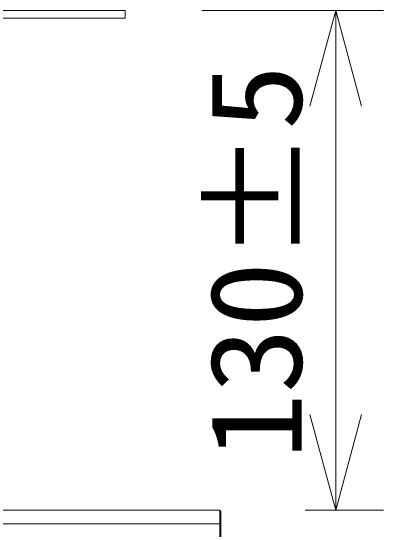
# Model space of a CAD drawing. Units: millimetres on the paper. Extents: x -62 to 64, y -59 to 59.
# Drawn here: x 24.51 to 34.24, y 25.22 to 38.77 of the extents above; entities that cross this region are included whole.
import ezdxf
from ezdxf.enums import TextEntityAlignment as Align

# ---------------------------------------------------------------- set-up
doc = ezdxf.new("R2010")
doc.units = ezdxf.units.MM
for name, color, linetype, lineweight in [('0-3_SUNPO', 7, 'Continuous', 9), ('0-4_0', 7, 'Continuous', 9), ('0-5_GAIKEI', 4, 'Continuous', 9)]:
    doc.layers.add(name, color=color, linetype=linetype, lineweight=lineweight)
doc.styles.add('ＭＳ ゴシック', font='')
doc.styles.get('ＭＳ ゴシック').set_extended_font_data('MS Gothic')

# ---------------------------------------------------------------- blocks, each defined once
blk = doc.blocks.new('_Open30')
at = {"layer": '0-4_0'}
blk.add_line((0, 0), (-1, 0), dxfattribs=at)
blk.add_lwpolyline([(-1, 0.2679), (0, 0), (-1, -0.2679)], dxfattribs=at)

msp = doc.modelspace()

# ---------------------------------------------------------------- linework, layer by layer
at = {"layer": '0-3_SUNPO'}
for p, q in [((29.5, 38.775), (34.243, 38.775)), ((32.993, 36.275), (32.993, 28.225)), ((32.2, 25.725), (34.243, 25.725))]:
    msp.add_line(p, q, dxfattribs=at)
at = {"layer": '0-5_GAIKEI', "color": 7}
for p, q in [((15.5, 38.775), (27.5, 38.775)), ((27.5, 38.775), (27.5, 38.575)), ((15.5, 38.575), (27.5, 38.575)), ((29.97, 25.725), (16.08, 25.725)), ((30, 22.99), (30, 25.695))]:
    msp.add_line(p, q, dxfattribs=at)
at = {"layer": '0-5_GAIKEI'}
for p, q in [((29.97, 22.99), (29.97, 25.725)), ((29.97, 25.375), (16.08, 25.375))]:
    msp.add_line(p, q, dxfattribs=at)
at = {"layer": '0-5_GAIKEI', "color": 7}
msp.add_arc((29.97, 25.695), 0.03, 0, 90, dxfattribs=at)

# ---------------------------------------------------------------- block references
at = {"layer": '0-3_SUNPO', "xscale": 2.5, "yscale": 2.5}
for p, rotation in [((32.993, 38.775), 90), ((32.993, 25.725), 270)]:
    msp.add_blockref('_Open30', p, dxfattribs=dict(at, rotation=rotation))

# ---------------------------------------------------------------- texts
at = {"layer": '0-3_SUNPO', "style": 'ＭＳ ゴシック', "width": 1.05}
msp.add_text('130±5', height=2.405, rotation=90, dxfattribs=at).set_placement((32.83, 27.06), align=Align.BOTTOM_LEFT)

doc.saveas('drawing.dxf')
